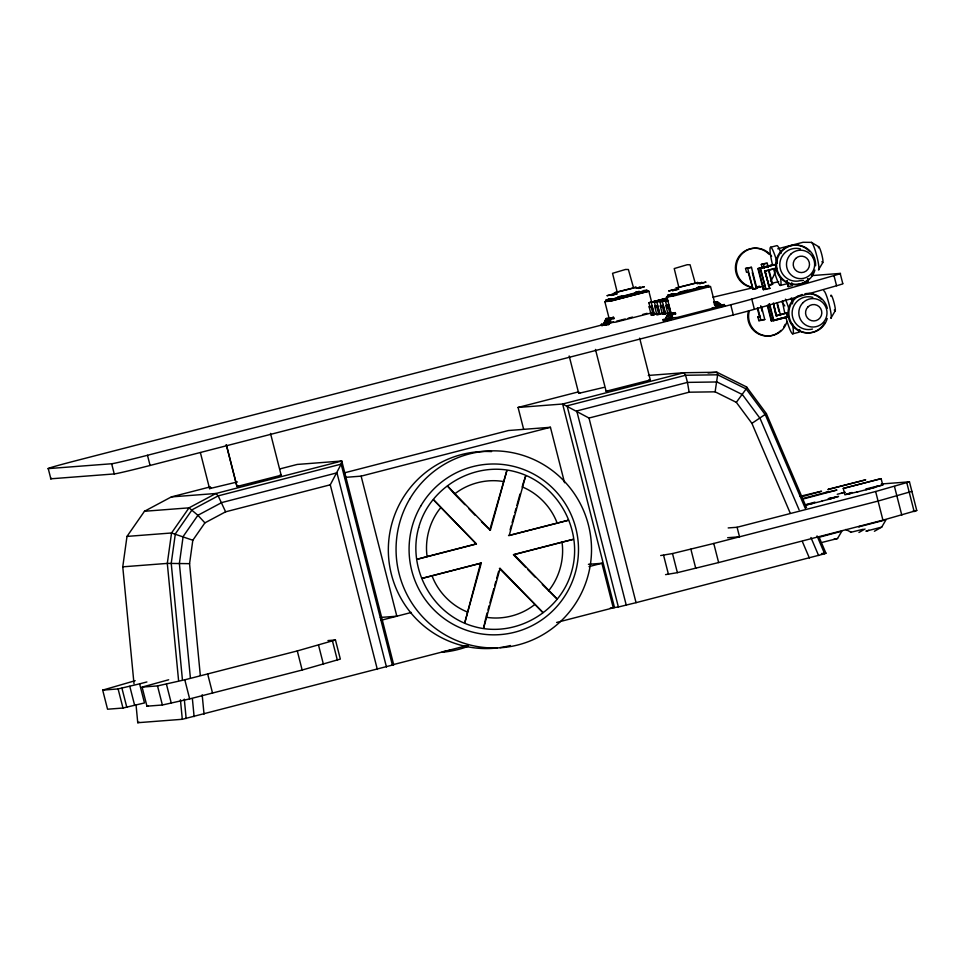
<?xml version="1.0" encoding="UTF-8"?>
<svg xmlns="http://www.w3.org/2000/svg" width="965" height="965" viewBox="0 0 965 965"><rect width="100%" height="100%" fill="white"/><g stroke="black" fill="none" stroke-linecap="round" stroke-linejoin="round"><path stroke-width="1.45" d="M134.002 683.739L122.76 566.829L126.994 536.407L144.473 511.269L171.384 496.903L210.442 486.83M200.31 675.404L189.562 563.656L192.819 540.243L204.906 522.861L225.617 511.812L330.271 484.804L341.164 464.129L341.767 461.017L297.22 464.442L279.862 468.918M790.009 512.632L751.904 423.358L736.331 402.345L715.125 391.826L717.646 374.794L716.947 372.249L683.932 372.719L648.299 375.457M480.594 563.126L464.828 622.582L481.282 563.077L421.934 578.397L481.282 563.077M485.66 618.541L483.658 627.901L500.111 568.397L499.424 568.445L542.993 612.594L500.111 568.397M708.033 372.924L716.947 372.249L746.584 386.953L746.15 388.943L736.331 402.345M489.689 530.255L506.83 470.691L490.377 530.195L481.414 521.739M487.132 612.896L485.938 617.202C502.789 620.061 521.197 615.296 534.562 604.657M487.928 610.037L489.11 605.731M489.906 602.86L493.875 588.529M494.659 585.659L495.853 581.352M496.649 578.493L498.628 571.316M510.099 529.833L511.293 525.539M512.077 522.668L514.068 515.503M514.864 512.632L516.046 508.326M516.842 505.467L520.014 493.996M522.451 485.467L525.66 476.01L509.194 535.515L568.542 520.207L508.519 535.575M606.153 318.474L603.801 323.661L606.153 318.474L609.747 317.654L610.073 318.92L607.673 319.536L605.32 324.735L601.726 325.555L601.4 324.276L604.404 323.613M605.308 323.48L607.082 319.584L609.47 318.969L609.747 317.654M605.26 323.987L606.189 325.217L605.26 323.987L607.648 323.371L610.001 318.173L613.595 317.352L613.921 318.631L610.929 319.294L608.577 324.481L610.929 319.294M613.595 317.352L610.604 318.124L607.648 323.371M666.079 318.884L663.088 319.548L663.413 320.814L667.008 319.994L669.36 314.807L671.749 314.192L671.423 312.913L667.828 313.734L665.476 318.933L668.431 313.685M666.948 319.246L667.864 320.477L666.948 319.246L669.336 318.631L671.688 313.432L675.283 312.612L675.609 313.89L672.617 314.554L670.265 319.753L672.617 314.554M667.539 319.198L669.939 318.583L672.279 313.396L675.283 312.612M822.759 262.637L818.465 269.959A14.234 1.834 75.5 0 0 816.812 256.027A14.234 1.834 75.5 0 0 811.444 242.384L803.013 242.287L777.766 248.801M835.087 311.019L830.805 318.341A14.234 1.834 75.5 0 0 829.14 304.409A14.234 1.834 75.5 0 0 823.772 290.779M822.289 542.354L837.536 538.518L841.83 531.196L818.682 537.372M874.362 531.281L881.708 527.119L886.003 519.797L858.669 526.854L859.574 526.456M440.595 507.831C429.702 521.148 424.648 539.556 427.109 556.576L417.061 559.29L476.408 543.983L433.526 499.786L476.408 543.983M548.518 590.882C559.398 577.553 564.465 559.145 562.004 542.125L573.415 539.302L514.068 554.622L556.962 598.807L542.318 584.488M746.584 386.953L766.379 413.635L751.904 423.358M490.377 530.195L447.483 486.01L454.551 494.044C467.916 483.405 486.324 478.64 503.163 481.499M858.947 532.463L865.062 529.001M611.846 299.222L617.938 297.678L617.311 297.811M638.975 292.214L645.078 290.682L644.439 290.803M700.65 287.474L706.754 285.942L706.127 286.074M102.688 690.12L118.104 688.926L139.611 683.847L144.473 702.942L122.977 708.033L107.549 709.215L102.688 690.12L135.184 680.687M327.967 640.567L335.458 639.988L340.331 659.083L302.154 670.024L189.659 698.901L162.385 705.005L146.957 706.187L142.096 687.092L168.67 679.77M146.957 706.187L148.212 705.632M142.096 687.092L157.512 685.91L184.797 679.806L297.292 650.929L335.458 639.988M136.029 704.727L137.754 722.713L182.301 719.287L393.696 664.74L341.767 461.017L215.931 493.489L171.384 496.903M857.788 491.8L844.882 494.792L843.265 488.423L881.129 478.652L882.746 485.021L865.955 489.738M834.375 497.699L835.425 497.228M881.129 478.652L843.265 488.423M878.548 486.3L879.598 485.829L876.413 486.457M728.189 527.939L737.091 527.264L875.641 491.511L909.452 481.825L916.75 510.473L882.939 520.159L718.635 562.559L677.382 572.655L665.561 574.633M911.877 491.378L878.066 501.064L713.762 543.464L672.509 553.56L660.687 555.538M845.678 529.483L851.034 532.137M881.708 527.119L865.931 531.184L868.946 530.243M137.754 722.713L139.032 722.146M610.266 608.083L618.372 606.997L636.056 602.667L824.665 553.765L825.944 553.198L818.863 536.624M616.346 292.142L614.174 292.89L633.595 288.028L628.384 269.512L625.525 269.464L612.546 273.312L617.142 291.949M651.387 312.95L615.682 322.153L610.194 322.66L604.838 301.647L606.623 301.177M606.237 301.273L611.171 300.899M651.701 302.383L648.842 291.177L610.326 301.14L604.838 301.647M678.021 287.401L675.838 288.089L695.283 283.288L690.072 264.772L687.213 264.724L674.221 268.572L678.817 287.22M667.925 296.545L672.846 296.159M709.227 286.762L673.184 296.11M610.194 322.66L611.557 322.262M708.732 286.907L710.517 286.436L715.873 307.449L677.37 317.413L671.869 317.919L673.232 317.521M211.021 487.964L209.562 488.616L237.45 481.945M279.609 475.359L281.165 475.238L236.968 486.505L238.427 485.853M580.158 392.707L578.698 393.358L603.788 387.423M607.576 390.608L606.117 391.247L650.313 379.993L648.757 380.101M635.296 292.504L639.445 291.394M674.523 294.192C670.772 295.302 680.928 292.793 678.986 293.071M696.971 287.763L701.121 286.665M667.261 298.306L652.605 301.997L666.224 298.39M666.646 300.236L663.751 301.14L667.37 300.344M48.25 468.616L111.651 463.755A32.858 0.748 -14.3 0 0 147.476 455.287L730.722 304.783A32.858 0.748 -14.3 0 0 751.783 299.126L833.977 275.58A32.858 0.748 -14.3 0 0 840.189 273.421L842.783 283.613A32.858 0.748 -14.3 0 1 836.571 285.761L754.377 309.307A32.858 0.748 -14.3 0 1 733.328 314.964L150.082 465.468A32.858 0.748 -14.3 0 1 114.244 473.936L50.843 478.809L48.25 468.616A32.858 0.748 -14.3 0 1 75.523 460.812L603.354 324.602M802.735 498.579L829.092 491.547M804.919 504.912L814.967 502.138M846.136 494.237L852.131 492.512M829.393 499.122L838.573 496.42L834.761 497.168M851.576 492.801L848.042 493.971L851.226 493.344M668.299 296.436L666.513 296.906L673.268 296.062M610.676 298.812L607.95 299.596L611.533 298.752M696.995 283.662L702.098 282.407L697.743 283.601M672.352 294.072L669.626 294.856L673.208 294.011M821.782 501.137L831.335 498.688M875.508 487.289L856.582 492.174M863.277 529.242L850.515 532.366M770.649 247.245L776.958 245.617A19.71 2.533 75.5 0 1 781.059 253.373M610.556 298.8L605.803 300.043L610.845 299.632L647.213 290.224L643.607 290.501M617.648 296.979L621.894 295.881M636.092 292.214L638.926 291.478M611.508 300.851L647.539 291.502L645.139 291.683M745.547 268.475L751.47 267.329L756.825 288.342L753.038 289.319L748.14 272.166L746.512 272.299L745.547 268.475L751.47 267.329M762.29 268.222L761.313 264.41L765.1 263.433L767.247 263.264L768.321 267.462M761.313 264.41L767.247 263.264M757.923 268.608L774.207 264.507L757.923 268.608L763.279 289.621L767.066 288.644M760.07 268.451L776.355 264.338L760.07 268.451L765.933 289.416L760.577 268.403M673.654 293.698L667.49 295.302L672.521 294.892L708.901 285.495L706.489 285.676M679.324 292.238L687.84 290.043M697.767 287.474L700.602 286.75M764.533 271.069L774.678 268.366M764.823 271.286L769.72 288.439L764.823 271.286L776.813 268.198M649.915 306.774L648.89 302.733L667.635 297.896M648.89 302.733L667.153 298.462M655.826 307.69L654.451 302.31L667.442 298.957M654.451 302.31L666.948 299.524M661.399 307.256L660.024 301.888L667.237 300.019M660.024 301.888L668.19 300.212M667.31 308.173L665.597 301.454L668.48 300.706M649.131 306.786L652.05 306.387L654.161 314.662L653.208 314.916L651.242 315.06L649.131 306.786L652.05 306.387M654.692 306.363L657.611 305.965L659.722 314.24L658.781 314.481L656.803 314.638L654.692 306.363L657.611 305.965M660.265 305.929L663.184 305.531L665.295 313.806L664.342 314.059L662.376 314.204L660.265 305.929L663.184 305.531M667.949 313.782L665.838 305.507L668.757 305.109L671.145 314.228L668.757 314.855M665.838 305.507L668.757 305.109M605.863 323.938L613.559 321.972M616.478 321.224L625.224 318.969M628.143 318.209L632.521 317.087M642.726 314.445L647.105 313.323M601.726 325.555L605.32 324.735M605.586 325.253L609.18 324.433M651.242 315.06L654.861 314.083M651.966 314.831L657.249 313.902M752.531 289.355L756.825 288.342M768.297 285.29L772.603 284.277L769.033 270.272M772.603 284.277L768.816 285.254L765.245 271.249M656.803 314.638L661.869 313.287M657.539 314.409L664.27 313.106M663.112 313.975L665.995 313.239M663.317 313.963L668.395 313.046M763.279 289.621L765.8 288.969M713.798 302.564L717.393 301.743L721.941 305.169L724.329 304.542L724.655 305.821L721.06 306.641L716.525 303.227L721.663 306.593M780.383 285.447L786.692 283.819A19.71 2.533 75.5 0 0 787.319 281.165M714.402 302.528L717.393 301.743M765.426 289.452L769.72 288.439M714.124 303.842L717.116 303.179M786.74 281.02L788.164 286.629L792.458 285.604L791.734 282.745M807.512 278.668L808.236 281.539L804.448 282.516M716.802 301.792L721.337 305.205L724.329 304.542M663.413 320.814L667.008 319.994M714.932 305.23L717.212 306.93L720.807 306.122L720.481 304.844L718.093 305.459L713.545 302.045M717.212 306.93L720.807 306.122M667.261 320.525L670.856 319.705M761.566 306.93L764.775 319.536L758.852 320.682L757.875 316.858L760.396 316.206M775.884 315.639L786.547 312.889L787.006 316.749M758.852 320.682L761.373 320.03M767.308 305.41L771.228 320.814L774.099 320.078M776.97 319.331L785.57 317.111M771.228 320.814L786.089 317.075M769.093 303.842L773.375 320.657L789.153 316.58M773.375 320.657L788.224 316.906M792.711 333.83L799.02 332.201A19.71 2.533 75.5 0 0 799.659 329.548M523.645 429.28L518.072 407.447L578.735 391.802M343.902 472.983L508.459 430.523L550.436 427.29L564.561 482.741M344.638 477.41L361.127 476.143L550.436 427.29M518.072 407.447L562.631 404.021L589 418.038L689.131 392.2L715.125 391.826M427.109 556.576L475.721 544.031M562.004 542.125L513.38 554.67L525.78 567.444M381.054 620.278L411.392 612.449M589 566.612L601.907 563.283L613.27 607.854L556.6 622.473M139.611 683.847L146.897 681.966M467.965 645.344L392.417 664.837L393.696 664.74M636.84 287.992L640.422 287.148L636.056 288.342M638.661 291.744L635.718 292.467M700.349 287.003L697.405 287.727M667.346 299.029L658.178 301.562L666.779 299.536M800.033 496.312L821.529 491.233L800.974 496.975M841.154 493.356L845.364 492.307M865.762 489.038L878.922 485.769M822.216 501.1L805.847 505.117M712.978 297.208L752.386 287.896M756.765 286.858L759.684 286.171M771.373 283.408L778.671 281.684M825.268 492.669L836.957 490.051L802.916 499.062M837.222 494.285L842.361 492.982M833.446 497.482L828.199 498.724L834.363 497.445M813.616 503.199L804.931 505.165M833.76 539.351L837.536 538.518M617.697 297.546L637.551 292.286L635.32 292.721M679.384 292.805L699.239 287.546L697.007 287.992M634.029 287.63L636.261 287.196L616.828 292.057M695.705 282.902L697.936 282.456L678.504 287.329M880.201 485.516L882.746 485.021M912.806 511.257L916.75 510.473M811.625 275.616L840.189 273.421M645.175 291.454L648.842 291.177M803.555 280.429L800.13 280.682A16.429 16.284 85.6 0 1 779.792 264.579A16.429 16.284 85.6 0 1 800.443 248.946M788.164 286.629L787.223 280.851M665.597 301.454L667.997 301.273L671.073 313.372M724.655 305.821L723.738 304.59M712.218 307.726L715.873 307.449M667.828 313.734L669.915 313.625L667.804 305.35M613.921 318.631L612.992 317.401M675.609 313.89L674.68 312.66M601.4 324.276L602.329 325.507M663.088 319.548L664.017 320.766M788.176 312.756L776.186 315.857L773.411 302.926M757.875 316.858L759.503 316.737L757.308 308.137M762.639 319.705L764.775 319.536M144.473 511.269L189.019 507.843L215.931 493.489L218.174 495.865L225.617 511.812M126.994 536.407L171.541 532.982L192.819 540.243M881.347 483.984L909.452 481.825M122.76 566.829L167.307 563.403L189.562 563.656M727.646 537.722L739.528 536.805L737.091 527.264M588.421 564.32L601.907 563.283M821.492 553.548L825.944 553.198M380.331 617.467L396.832 616.201L361.127 476.143M521.993 486.818C537.915 493.236 551.16 506.939 557.131 523.03M467.108 611.882C451.186 605.477 437.941 591.762 431.982 575.671M811.444 242.384L818.694 246.726M715.21 303.794L717.49 305.507M714.402 304.325L717.803 306.894M454.551 494.044L464.889 504.695M469.014 508.953L475.214 515.346M527.855 569.579L535.08 577.034M204.906 522.861L197.897 515.286L189.019 507.843L171.541 532.982L167.307 563.403L178.561 680.313M766.379 413.635L806.487 507.602M805.293 508.386L765.378 414.866L746.15 388.943L717.646 374.794L685.572 375.264L567.094 405.831L618.372 606.997M817.029 535.889L824.665 553.765M799.092 509.81L760.082 418.424L742.399 394.576L716.983 381.959L687.478 382.393L576.756 410.957L626.249 605.139M810.914 537.505L818.597 555.502M802.325 541.474L809.358 557.951M906.859 482.97L914.169 511.619M894.483 486.517L901.793 515.165M833.977 275.58L836.571 285.761M875.641 491.511L882.939 520.159M791.638 298.197L792.735 302.503M791.119 298.209L792.542 303.818M777.344 302.865L780.552 315.471M768.803 271.418L772.084 284.313M777.235 304.53L779.069 311.683M763.46 264.241L764.533 268.439M773.556 303.842L776.765 316.448M773.628 305.833L775.824 314.421M769.6 303.806L773.882 320.609M758.442 268.572L763.798 289.584M767.814 305.374L771.747 320.778M752.29 272.625L756.307 288.378M760.734 305.736L762.193 311.466M747.682 268.306L753.038 289.319M757.778 307.907L760.987 320.513M751.783 299.126L754.377 309.307M730.722 304.783L733.328 314.964M719.878 304.892L720.204 306.158M662.424 301.695L665.512 313.794M662.231 305.784L664.342 314.059M656.851 302.129L659.939 314.216M656.67 306.207L658.781 314.481M713.762 543.464L718.635 562.559M651.291 302.552L654.367 314.65M651.098 306.629L653.208 314.916M639.662 338.16L650.313 379.993M690.88 549.218L695.741 568.313M672.509 553.56L677.382 572.655M663.594 555.321L668.468 574.416M595.465 349.427L606.117 391.247M589 418.038L636.056 602.667M569.181 355.976L578.698 393.358M614.548 607.745L562.631 404.021L683.932 372.719L685.572 375.264L687.478 382.393L689.131 392.2M392.441 665.295L341.164 464.129L218.174 495.865L192.095 509.785L175.328 533.886L171.227 563.367L182.421 679.734M386.458 667.008L336.966 472.838L221.721 502.572L197.897 515.286L183.121 536.54L179.381 563.464L190.395 677.973M330.271 484.804L377.339 669.433M332.539 641.279L337.412 660.386M270.514 433.418L281.165 475.238M318.571 645.283L323.444 664.39M297.292 650.929L302.154 670.024M226.317 444.684L236.944 486.372M226.341 444.817L236.968 486.505M200.37 452.537L209.562 488.616M207.68 674.04L212.553 693.147M147.476 455.287L150.082 465.468M184.797 679.806L189.659 698.901M111.651 463.755L114.244 473.936M166.426 684.149L171.3 703.244M157.512 685.91L162.385 705.005M129.792 686.32L134.666 705.415M121.928 688.178L126.801 707.273M118.104 688.926L122.977 708.033M202.167 694.776L204.037 714.148M192.397 698.793L194.11 716.645M184.291 699.13L186.161 718.527M180.431 699.806L182.301 719.287M830.769 296.219A8.215 1.062 75.5 0 1 834.134 302.986A8.215 1.062 75.5 0 1 834.279 309.994M792.506 324.107A19.71 2.533 75.5 0 1 792.144 333.528A19.71 2.533 75.5 0 1 786.017 317.738M784.931 313.541A19.71 2.533 75.5 0 1 782.506 300.658M785.413 299.138A19.71 2.533 75.5 0 1 788.863 308.897M824.749 322.612A19.71 19.541 85.6 0 1 793.592 327.002A19.71 19.541 85.6 0 1 798.61 295.676M808.501 293.529A19.71 19.541 85.6 0 1 821.517 299.44M812.47 329.065A16.429 16.284 85.6 0 1 792.12 312.962A16.429 16.284 85.6 0 1 812.783 297.341M827.234 318.474A19.71 19.541 85.6 0 1 794.955 327.437A19.71 19.541 85.6 0 1 802.18 294.458M804.931 293.746A19.71 19.541 85.6 0 1 827.343 308.269M786.97 321.562A19.71 19.541 85.6 0 1 762.893 335.229A19.71 19.541 85.6 0 1 749.31 310.923M782.108 302.467A19.71 19.541 85.6 0 1 784.786 305.929M780.962 330.416A19.71 19.541 85.6 0 1 748.454 310.995M785.136 324.361A19.71 19.541 85.6 0 1 783.725 327.002M818.441 247.836A8.215 1.062 75.5 0 1 821.794 254.603A8.215 1.062 75.5 0 1 821.951 261.611M780.444 277.377A19.71 2.533 75.5 0 1 779.636 284.952A19.71 2.533 75.5 0 1 773.689 269.356M772.603 265.158A19.71 2.533 75.5 0 1 770.553 247.269A19.71 2.533 75.5 0 1 777.344 263.349M808.899 278.933A19.71 19.541 85.6 0 1 781.252 278.62A19.71 19.541 85.6 0 1 781.541 250.743A19.71 19.541 85.6 0 1 809.177 251.057M812.602 255.834A19.71 19.541 85.6 0 1 813.748 258.572M813.073 272.89A19.71 19.541 85.6 0 1 811.649 275.532M814.906 270.091A19.71 19.541 85.6 0 1 783.17 279.56A19.71 19.541 85.6 0 1 788.453 246.606A19.71 19.541 85.6 0 1 815.594 265.749M750.565 286.846A19.71 19.541 85.6 0 1 739.757 256.594A19.71 19.541 85.6 0 1 771.626 256.304M775.209 270.333A19.71 19.541 85.6 0 1 770.468 280.924M763.412 286.038A19.71 19.541 85.6 0 1 756.355 287.57M752.531 287.486A19.71 19.541 85.6 0 1 737.441 259.151A19.71 19.541 85.6 0 1 768.912 254.145M759.817 287.027A19.71 19.541 85.6 0 1 755.499 287.63M50.843 478.809A32.858 0.748 -14.3 0 1 51.603 478.314M497.096 647.961A98.575 97.73 85.6 0 1 388.376 552.68A98.575 97.73 85.6 0 1 491.547 451.596M510.413 645.501A98.575 97.73 85.6 0 1 500.099 647.575M450.45 650.108A98.575 97.73 85.6 0 1 443.116 651.701M468.182 646.333A98.575 97.73 85.6 0 1 441.825 652.268M418.665 527.662C407.037 568.771 432.622 615.043 473.887 626.49C514.936 638.384 560.774 612.087 571.811 570.93C583.439 529.821 557.867 483.562 516.589 472.102C475.54 460.209 429.702 486.505 418.665 527.662M607.178 295.676L613.282 294.144L607.178 295.676M610.869 295.399L616.973 293.867L610.869 295.399M637.998 288.39L644.101 286.858L637.998 288.39M668.866 290.947L674.969 289.404L668.866 290.947M672.545 290.658L678.648 289.126L672.545 290.658M699.685 283.662L705.789 282.118L699.685 283.662M829.092 489.05L827.849 489.605L865.702 479.834L829.092 489.05M807.995 306.87A8.215 8.142 85.6 0 0 811.505 320.657A8.215 8.142 85.6 0 0 821.577 310.718A8.215 8.142 85.6 0 0 807.995 306.87M803.037 302.636A14.234 14.101 85.6 0 0 809.116 326.508A14.234 14.101 85.6 0 0 826.571 309.282A14.234 14.101 85.6 0 0 803.037 302.636M795.655 258.487A8.215 8.142 85.6 0 0 799.165 272.275A8.215 8.142 85.6 0 0 809.249 262.335A8.215 8.142 85.6 0 0 795.655 258.487M790.697 254.253A14.234 14.101 85.6 0 0 796.788 278.125A14.234 14.101 85.6 0 0 814.231 260.9A14.234 14.101 85.6 0 0 790.697 254.253M420.861 505.853A85.427 84.703 85.6 0 0 492.934 634.837A85.427 84.703 85.6 0 0 567.565 507.542A85.427 84.703 85.6 0 0 420.861 505.853M409.643 499.158A98.575 97.73 85.6 0 0 492.801 647.973A98.575 97.73 85.6 0 0 578.916 501.1A98.575 97.73 85.6 0 0 409.643 499.158"/></g></svg>
